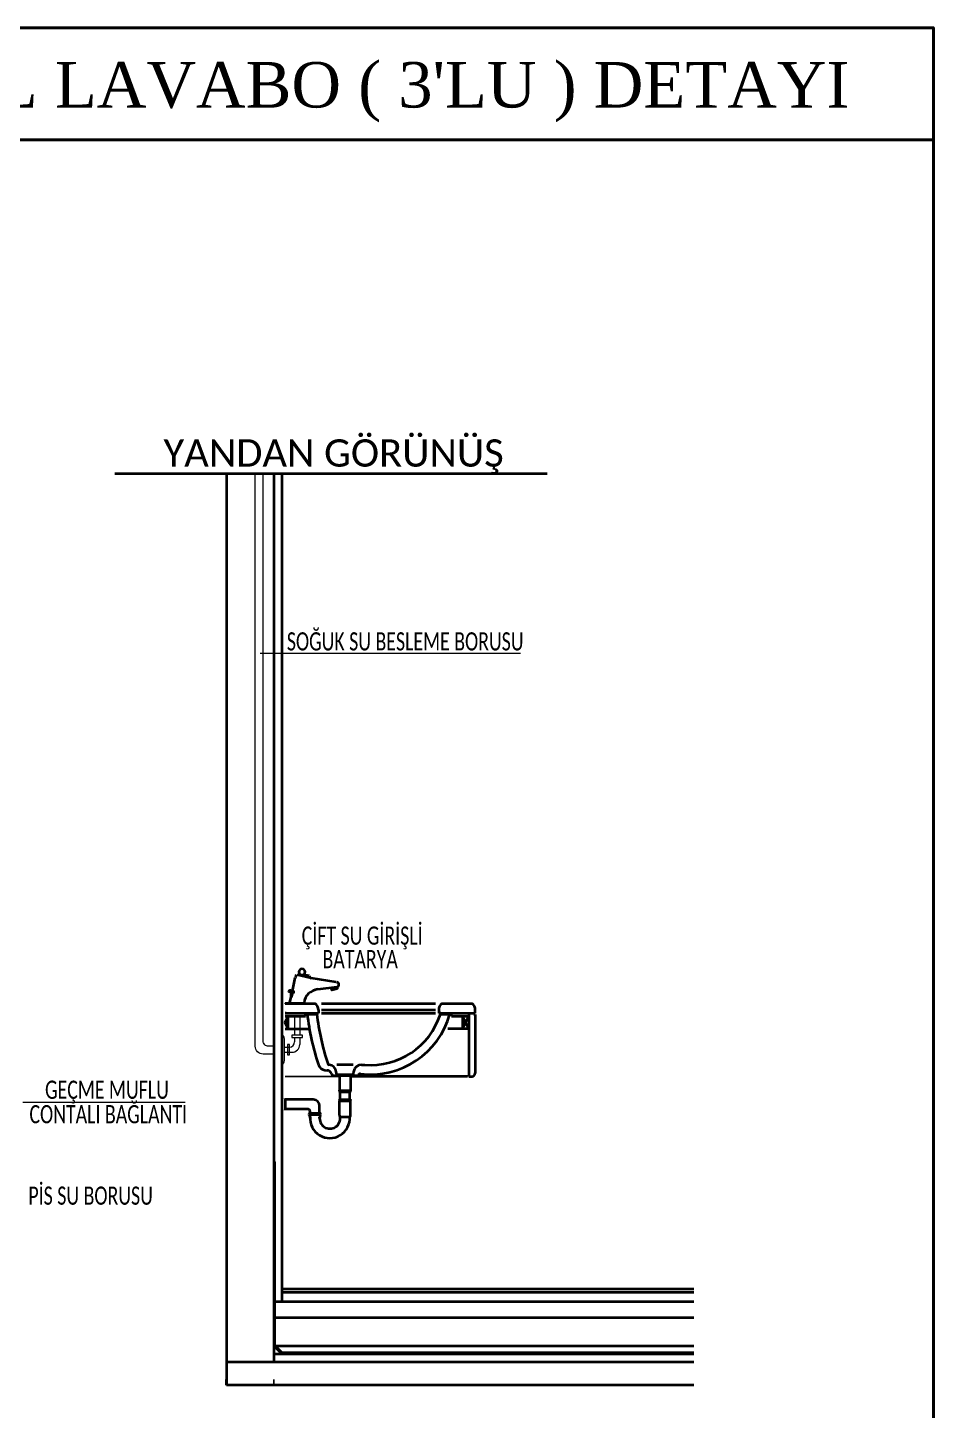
# Model space of a CAD drawing. Header units: centimetres. Extents: x 405464 to 563355, y 50011 to 66875.
# Drawn here: x 550072 to 551267, y 51485 to 53309 of the extents above; entities that cross this region are included whole.
import ezdxf
from ezdxf.enums import TextEntityAlignment as Align

# ---------------------------------------------------------------- set-up
doc = ezdxf.new("R2010")
doc.units = ezdxf.units.CM
for name, color, linetype, lineweight in [('0-KRCN-SHT-DETAY-20', 41, 'Continuous', 20), ('0-KRCN-SHT-DETAY-25', 4, 'Continuous', 25), ('0-KRCN-SHT-DETAY-35', 141, 'Continuous', 35), ('0-KRCN-SHT-DETAY-YAZI', 71, 'Continuous', 35), ('0-KRCN-SHT-DETAY-ÇERÇEVE', 71, 'Continuous', 40), ('0-KRCN-SHT-YAZI', 31, 'Continuous', 35)]:
    doc.layers.add(name, color=color, linetype=linetype, lineweight=lineweight)
doc.styles.add('KATMAN YAZI STİLİ', font='calibri.ttf')
doc.styles.add('mm', font='times.ttf', dxfattribs={"height": 3.3})

# ---------------------------------------------------------------- blocks, each defined once
blk = doc.blocks.new('G$C2BAB14A0')
at = {"layer": '0-KRCN-SHT-DETAY-20'}
for p, q in [((1132.3, -412.61, 108.46), (1304.01, -412.61, 108.46)), ((975.77, -708.7, 108.46), (1082.81, -708.7, 108.46))]:
    blk.add_line(p, q, dxfattribs=at)
at = {"layer": '0-KRCN-SHT-DETAY-25'}
for p, q in [((1161.08, -643.69, 108.46), (1161.2, -643.14, 108.46)), ((1269.96, -660.42, 108.46), (1269.96, -652.05, 108.46)), ((1184.53, -691.79, 108.46), (1148.66, -691.79, 108.46)), ((1141.34, -895.31, 108.46), (1141.34, -891.68, 108.46))]:
    blk.add_line(p, q, dxfattribs=at)
at = {"layer": '0-KRCN-SHT-DETAY-25', "linetype": 'Continuous'}
blk.add_line((1201.16, -684.05, 108.46), (1201.2, -684.05, 108.46), dxfattribs=at)
at = {"layer": '0-KRCN-SHT-DETAY-35', "linetype": 'Continuous'}
for p, q in [((1036.36, -294.14, 108.46), (1321.59, -294.14, 108.46)), ((1109.98, -294.14, 108.46), (1109.98, -880.02, 108.46)), ((1141.34, -294.14, 108.46), (1141.35, -880.02, 108.46)), ((1172.72, -643.69, 108.46), (1248.01, -643.69, 108.46)), ((1252.19, -643.69, 108.46), (1272.05, -643.69, 108.46)), ((1172.72, -647.87, 108.46), (1248.01, -647.87, 108.46)), ((1172.72, -649.96, 108.46), (1248.01, -649.96, 108.46)), ((1250.1, -647.87, 108.46), (1250.1, -649.96, 108.46)), ((1250.1, -649.96, 108.46), (1274.14, -649.96, 108.46)), ((1269.96, -649.96, 108.46), (1269.96, -691.79, 108.46)), ((1273.1, -651.01, 108.46), (1273.1, -649.96, 108.46)), ((1273.1, -651.01, 108.46), (1274.14, -651.01, 108.46)), ((1274.14, -649.96, 108.46), (1274.14, -647.87, 108.46)), ((1274.14, -651.01, 108.46), (1274.14, -689.7, 108.46)), ((1269, -691.79, 108.46), (1191.85, -691.79, 108.46)), ((1269.96, -691.79, 108.46), (1272.05, -691.79, 108.46)), ((1109.98, -880.02, 108.46), (1109.98, -895.31, 108.46)), ((1109.98, -895.31, 108.46), (1109.98, -891.68, 108.46))]:
    blk.add_line(p, q, dxfattribs=at)
at = {"layer": '0-KRCN-SHT-DETAY-35', "color": 132}
for p, q in [((1153.49, -635.45, 108.46), (1155.43, -626.69, 108.46)), ((1164.85, -626.64, 108.46), (1156.74, -624.85, 108.46)), ((1164.47, -625.48, 108.46), (1160.73, -624.65, 108.46)), ((1182.42, -629.53, 108.46), (1165.96, -626.88, 108.46)), ((1153.88, -635.45, 108.46), (1152.18, -635.08, 108.46)), ((1152.6, -639.46, 108.46), (1152.6, -636.24, 108.46)), ((1152.6, -639.46, 108.46), (1153.62, -636.61, 108.46)), ((1152.82, -639.46, 108.46), (1153.81, -636.7, 108.46)), ((1170.3, -634.29, 108.46), (1182.74, -632.77, 108.46)), ((1179.03, -633.66, 108.46), (1179.21, -634.48, 108.46)), ((1179.46, -634.64, 108.46), (1183.14, -633.85, 108.46)), ((1183.3, -633.6, 108.46), (1183.12, -632.78, 108.46)), ((1151.67, -643.69, 108.46), (1152.6, -639.46, 108.46)), ((1152.82, -639.46, 108.46), (1152.6, -639.46, 108.46)), ((1193.57, -684.05, 108.46), (1182.81, -684.05, 108.46))]:
    blk.add_line(p, q, dxfattribs=at)
at = {"layer": '0-KRCN-SHT-DETAY-35', "color": 171, "linetype": 'Continuous'}
for p, q in [((1148.66, -643.95, 108.46), (1148.93, -643.69, 108.46)), ((1148.66, -643.69, 108.46), (1168.53, -643.69, 108.46)), ((1161.08, -643.69, 108.46), (1148.66, -643.69, 108.46)), ((1148.66, -649.96, 108.46), (1170.63, -649.96, 108.46)), ((1149.29, -650.06, 108.46), (1148.66, -650.06, 108.46)), ((1148.66, -656.24, 108.46), (1150.76, -652.05, 108.46)), ((1148.66, -652.05, 108.46), (1162.26, -652.05, 108.46)), ((1150.76, -660.42, 108.46), (1148.66, -656.23, 108.46)), ((1162.26, -652.08, 108.46), (1162.26, -649.96, 108.46)), ((1163.3, -650.59, 108.46), (1169.58, -650.59, 108.46)), ((1170.63, -647.87, 108.46), (1170.63, -649.96, 108.46)), ((1251.14, -650.59, 108.46), (1257.42, -650.59, 108.46)), ((1258.46, -652.05, 108.46), (1258.46, -649.96, 108.46)), ((1258.46, -652.05, 108.46), (1269.96, -652.05, 108.46)), ((1265.78, -652.05, 108.46), (1265.78, -660.42, 108.46)), ((1269.96, -660.42, 108.46), (1265.78, -652.05, 108.46)), ((1265.78, -660.42, 108.46), (1269.96, -652.05, 108.46)), ((1148.66, -660.42, 108.46), (1164.75, -660.42, 108.46)), ((1269.96, -660.42, 108.46), (1256.07, -660.42, 108.46)), ((1175, -687.62, 108.46), (1176.45, -687.78, 108.46)), ((1196.56, -691.37, 108.46), (1181.3, -691.37, 108.46)), ((1182.99, -691.37, 108.46), (1182.46, -688.63, 108.46)), ((1193.11, -690.74, 108.46), (1183.27, -690.74, 108.46)), ((1193.92, -688.63, 108.46), (1193.4, -691.37, 108.46)), ((1199.11, -684.05, 108.46), (1201.16, -684.05, 108.46))]:
    blk.add_line(p, q, dxfattribs=at)
at = {"layer": '0-KRCN-SHT-DETAY-35', "lineweight": 5}
for p, q in [((1154.93, -652.05, 108.46), (1154.93, -664.5, 108.46)), ((1158.38, -652.05, 108.46), (1158.38, -664.5, 108.46)), ((1148.3, -672.4, 108.46), (1151.63, -672.4, 108.46)), ((1154.93, -666.19, 108.46), (1154.93, -668.95, 108.46)), ((1158.38, -666.19, 108.46), (1158.38, -670.67, 108.46)), ((1148.3, -675.86, 108.46), (1153.2, -675.86, 108.46))]:
    blk.add_line(p, q, dxfattribs=at)
at = {"layer": '0-KRCN-SHT-DETAY-35', "color": 6}
for p, q in [((1184.53, -691.37, 108.46), (1184.53, -700.99, 108.46)), ((1191.85, -691.37, 108.46), (1191.85, -700.99, 108.46)), ((1184.48, -701.62, 108.46), (1191.9, -701.62, 108.46)), ((1184.53, -700.99, 108.46), (1191.85, -700.99, 108.46)), ((1184.95, -701.83, 108.46), (1191.43, -701.83, 108.46)), ((1185.06, -707.06, 108.46), (1185.06, -701.83, 108.46)), ((1191.33, -707.06, 108.46), (1191.33, -701.83, 108.46)), ((1148.67, -706.53, 108.46), (1148.67, -713.85, 108.46)), ((1167.28, -707.06, 108.46), (1148.67, -707.06, 108.46)), ((1171.46, -716.05, 108.46), (1171.46, -711.24, 108.46)), ((1184.48, -707.27, 108.46), (1191.9, -707.27, 108.46)), ((1184.53, -717.31, 108.46), (1184.53, -707.89, 108.46)), ((1184.53, -707.89, 108.46), (1191.85, -707.89, 108.46)), ((1184.95, -707.06, 108.46), (1191.43, -707.06, 108.46)), ((1191.85, -717.31, 108.46), (1191.85, -707.89, 108.46)), ((1163.51, -713.33, 108.46), (1148.67, -713.33, 108.46)), ((1164.62, -716.26, 108.46), (1172.03, -716.26, 108.46)), ((1164.66, -717.31, 108.46), (1164.66, -716.89, 108.46)), ((1164.66, -716.89, 108.46), (1171.98, -716.89, 108.46)), ((1165.08, -716.05, 108.46), (1171.57, -716.05, 108.46)), ((1165.19, -716.05, 108.46), (1165.19, -715, 108.46)), ((1165.19, -719.4, 108.46), (1165.19, -718.69, 108.46)), ((1171.46, -719.4, 108.46), (1171.46, -718.69, 108.46)), ((1171.98, -717.31, 108.46), (1171.98, -716.89, 108.46)), ((1185.06, -718.35, 108.46), (1191.39, -718.35, 108.46)), ((1185.06, -719.4, 108.46), (1185.06, -718.69, 108.46)), ((1191.33, -719.4, 108.46), (1191.33, -718.69, 108.46))]:
    blk.add_line(p, q, dxfattribs=at)
at = {"layer": '0-KRCN-SHT-DETAY-35', "lineweight": 5, "elevation": 108.46}
for points in [[(1141.35, -677.03), (1134.21, -677.03, -0.414214), (1129.03, -671.85), (1129.03, -294.14)], [(1141.35, -671.85), (1137.67, -671.85, -0.414214), (1134.21, -668.39), (1134.21, -294.14)], [(1146.57, -684.15, 0.267505), (1148.3, -681.16), (1148.3, -667.1, 0.267505), (1146.57, -664.1, 0.267505)]]:
    blk.add_lwpolyline(points, format="xyb", dxfattribs=at)
at = {"layer": '0-KRCN-SHT-DETAY-35', "linetype": 'Continuous', "elevation": 108.46}
for points in [[(1146.57, -294.14), (1146.57, -840.28)], [(1418.24, -874.16), (1146.83, -874.16), (1141.97, -869.3), (1141.97, -748.26), (1141.35, -748.26), (1141.35, -869.56), (1146.57, -874.78), (1418.24, -874.78)], [(1146.57, -831.91), (1418.24, -831.91)], [(1146.57, -834), (1418.24, -834)], [(1141.35, -840.28), (1418.24, -840.28)], [(1141.35, -850.74), (1418.24, -850.73)], [(1141.35, -869.56), (1418.24, -869.56)], [(1141.35, -874.79), (1418.24, -874.79)], [(1109.98, -880.02), (1418.24, -880.02)], [(1418.24, -895.31), (1109.98, -895.31)]]:
    blk.add_lwpolyline(points, dxfattribs=at)
at = {"layer": '0-KRCN-SHT-DETAY-35', "color": 171, "linetype": 'Continuous', "elevation": 108.46}
blk.add_lwpolyline([(1150.76, -660.42), (1150.76, -652.05)], dxfattribs=at)
at = {"layer": '0-KRCN-SHT-DETAY-35', "lineweight": 5, "elevation": 108.46}
for points in [[(1153.09, -664.5), (1153.09, -666.19), (1160.2, -666.19), (1160.2, -664.5)], [(1150.18, -670.76), (1150.18, -677.51), (1151.63, -677.51), (1151.63, -670.76)]]:
    blk.add_lwpolyline(points, close=True, dxfattribs=at)
at = {"layer": '0-KRCN-SHT-DETAY-35', "linetype": 'Continuous', "elevation": 108.46}
blk.add_lwpolyline([(1418.24, -874.47, 0.627, 0.627, 0), (1146.7, -874.47, 0.627, 0.627, 0), (1141.66, -869.43, 0.627, 0.627, 0), (1141.66, -748.26, 0.627, 0.627, 0)], format="xyseb", dxfattribs=at)
at = {"layer": '0-KRCN-SHT-DETAY-35', "color": 132}
for centre, radius, start, end in [((1162.47, -628.05, 108.46), 7.17, 153.55789, 169.08706), ((1159.85, -622.87, 108.46), 1.99, 90.00361, 269.99639), ((1159.85, -622.87, 108.46), 1.99, 270, 90), ((1167.26, -623.99, 108.46), 3.17, 208.10917, 245.79452), ((1151.23, -635.68, 108.46), 0.209, 150.38212, 264.74945), ((1151.96, -636.1, 108.46), 1.05, 77.51191, 150.38212), ((1150.4, -644.73, 108.46), 8.88, 64.66264, 84.74945), ((1153.76, -636.15, 108.46), 0.71, 308.22378, 80.60154), ((1171.46, -644.59, 108.46), 10.36, 96.42871, 171.99529), ((1179.41, -634.44, 108.46), 0.209, 192.16937, 282.16937), ((1182.59, -631.19, 108.46), 1.67, 288.60225, 82.51191), ((1183.09, -633.64, 108.46), 0.209, 282.16937, 12.16937)]:
    blk.add_arc(centre, radius, start, end, dxfattribs=at)
at = {"layer": '0-KRCN-SHT-DETAY-35', "color": 171, "linetype": 'Continuous'}
for centre, radius, start, end in [((1165.86, -647.64, 108.46), 4.77, 357.20509, 55.92501), ((1338.19, -629.9, 108.46), 176.11, 186.74728, 197.96738), ((1338.21, -630.08, 108.46), 169.87, 186.93575, 198.23395), ((1204.9, -635.99, 108.46), 54.51, 263.13659, 344.46614), ((1205.3, -636.18, 108.46), 48.05, 265.10199, 342.54413), ((1251.14, -650.28, 108.46), 0.314, 270, 90), ((1177.89, -683.04, 108.46), 1.05, 190.62313, 264.33924), ((1175.64, -682.35, 108.46), 5.31, 200.6606, 263.1422), ((1176.32, -690.93, 108.46), 3.16, 18.33251, 87.58802), ((1177.28, -689.28, 108.46), 5.23, 7.12502, 84.33924), ((1181.3, -689.28, 108.46), 2.09, 198.33251, 270), ((1199.11, -689.28, 108.46), 5.23, 90, 172.87498), ((1198.19, -691.78, 108.46), 1.68, 83.19091, 166.04976)]:
    blk.add_arc(centre, radius, start, end, dxfattribs=at)
at = {"layer": '0-KRCN-SHT-DETAY-35', "linetype": 'Continuous'}
for centre, radius, start, end in [((1254.86, -647.64, 108.46), 4.77, 124.07499, 182.79491), ((1269.38, -647.64, 108.46), 4.77, 357.20509, 55.92501), ((1272.05, -689.7, 108.46), 2.09, 270, 0)]:
    blk.add_arc(centre, radius, start, end, dxfattribs=at)
at = {"layer": '0-KRCN-SHT-DETAY-35', "lineweight": 5}
for centre, radius in [((1151.47, -668.95, 108.46), 3.46), ((1153.2, -670.67, 108.46), 5.18)]:
    blk.add_arc(centre, radius, 270, 0, dxfattribs=at)
at = {"layer": '0-KRCN-SHT-DETAY-35', "color": 6}
for centre, radius, start, end in [((1184.53, -701.2, 108.46), 0.209, 90, 180), ((1184.95, -701.2, 108.46), 0.627, 180, 270), ((1191.43, -701.2, 108.46), 0.627, 270, 0), ((1191.85, -701.2, 108.46), 0.209, 0, 90), ((1145.53, -706.53, 108.46), 3.14, 0, 2.73659), ((1167.28, -711.24, 108.46), 4.18, 0, 90), ((1184.95, -707.68, 108.46), 0.627, 90, 180), ((1184.53, -707.68, 108.46), 0.209, 180, 270), ((1191.43, -707.68, 108.46), 0.627, 0, 90), ((1191.85, -707.68, 108.46), 0.209, 270, 0), ((1145.53, -713.85, 108.46), 3.14, 357.26341, 0), ((1163.51, -715, 108.46), 1.67, 0, 90), ((1165.08, -716.68, 108.46), 0.627, 90, 180), ((1164.66, -716.68, 108.46), 0.209, 180, 270), ((1165.71, -717.31, 108.46), 1.05, 180, 221.40962), ((1164.14, -718.69, 108.46), 1.05, 0, 41.40962), ((1178.26, -719.4, 108.46), 13.07, 175.41143, 4.58857), ((1172.51, -718.69, 108.46), 1.05, 138.59038, 180), ((1178.26, -719.4, 108.46), 6.8, 171.15012, 8.84988), ((1171.57, -716.68, 108.46), 0.627, 0, 90), ((1170.94, -717.31, 108.46), 1.05, 318.59038, 0), ((1171.98, -716.68, 108.46), 0.209, 270, 0), ((1185.58, -717.31, 108.46), 1.05, 180, 221.40962), ((1184.01, -718.69, 108.46), 1.05, 0, 41.40962), ((1192.38, -718.69, 108.46), 1.05, 138.59038, 180), ((1190.81, -717.31, 108.46), 1.05, 318.59038, 0)]:
    blk.add_arc(centre, radius, start, end, dxfattribs=at)
at = {"layer": '0-KRCN-SHT-DETAY-ÇERÇEVE'}
blk.add_line((0, -73.9), (1576.36, -73.9), dxfattribs=at)
blk.add_lwpolyline([(1576.36, -1101.82), (0, -1101.82), (0, 0), (1576.36, 0)], close=True, dxfattribs=at)
at = {"layer": '0-KRCN-SHT-DETAY-YAZI', "style": 'KATMAN YAZI STİLİ'}
blk.add_text('YANDAN GÖRÜNÜŞ', height=18, dxfattribs=at).set_placement((1068.46, -289.54, 108.46))
at = {"layer": '0-KRCN-SHT-DETAY-YAZI', "style": 'KATMAN YAZI STİLİ', "width": 0.7}
for s, p in [(' SOĞUK SU BESLEME BORUSU', (1146.88, -410.8, 108.46)), ('ÇİFT SU GİRİŞLİ', (1159.66, -604.88, 108.46)), ('BATARYA', (1173.34, -620.38, 108.46)), ('GEÇME MUFLU', (990.33, -706.54, 108.46)), ('CONTALI BAĞLANTI', (980.04, -722.68, 108.46)), ('PİS SU BORUSU ', (979.34, -776.4, 108.46))]:
    blk.add_text(s, height=12, dxfattribs=at).set_placement(p)
at = {"layer": '0-KRCN-SHT-YAZI', "ltscale": 50, "style": 'mm'}
blk.add_text("FOTOSELLİ TEZGAH ALTI VEYA ÜSTÜ OVAL LAVABO ( 3'LU ) DETAYI  ", height=30, dxfattribs=at).set_placement((788.18, -38.62), align=Align.MIDDLE)
blk = doc.blocks.new('*U145')
at = {"layer": '0-KRCN-SHT-DETAY-ÇERÇEVE', "xscale": 2, "yscale": 2, "zscale": 2}
blk.add_blockref('G$C2BAB14A0', (0, 0), dxfattribs=at)

msp = doc.modelspace()

# ---------------------------------------------------------------- block references
at = {"layer": '0-KRCN-SHT-DETAY-ÇERÇEVE'}
msp.add_blockref('*U145', (548114.5, 53309.4), dxfattribs=at)

doc.saveas('drawing.dxf')
